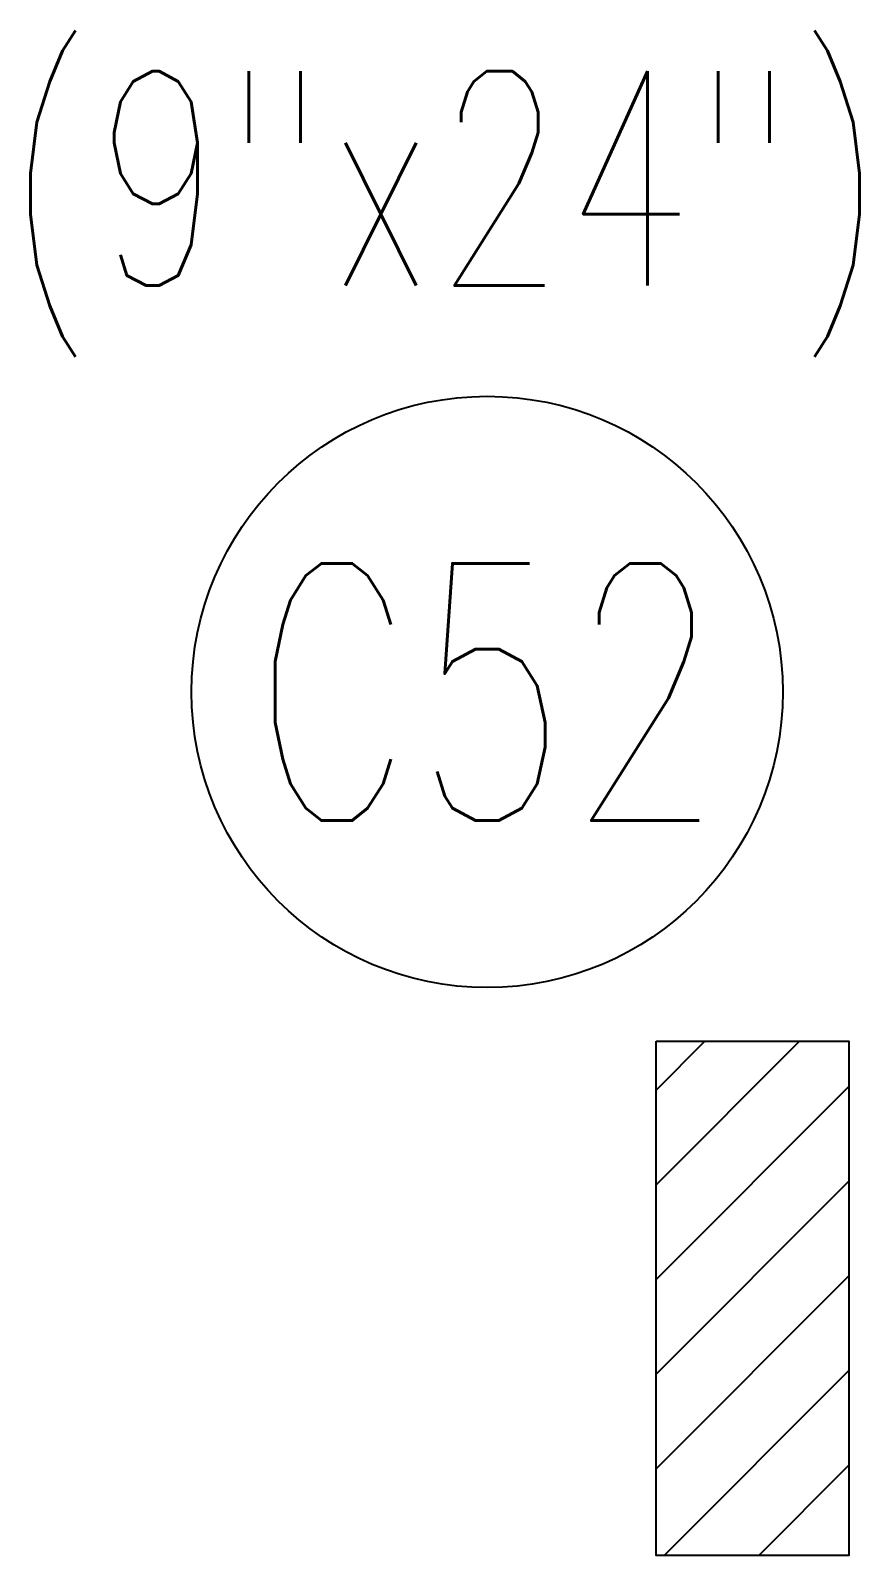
# Model space of a CAD drawing. Header units: inches. Extents: x 61991 to 161106, y 29687 to 64402.
# Drawn here: x 74165.4 to 74204.1, y 39641 to 39712.2 of the extents above; entities that cross this region are included whole.
import ezdxf
from ezdxf.enums import TextEntityAlignment as Align

# ---------------------------------------------------------------- set-up
doc = ezdxf.new("R2010")
doc.units = ezdxf.units.IN
doc.header["$MEASUREMENT"] = 0
for name, color, linetype in [('CIR', 9, 'Continuous'), ('COLUMN', 1, 'Continuous'), ('HACTH', 8, 'Continuous')]:
    doc.layers.add(name, color=color, linetype=linetype)
doc.layers.add('COLUMN SIZES', color=3, linetype='Continuous', lineweight=25)
doc.layers.add('S-COL TEXT', color=2, linetype='Continuous', lineweight=15)
doc.styles.add('ROMANS', font='R.SHX', dxfattribs={"width": 0.7})

msp = doc.modelspace()

# ---------------------------------------------------------------- hatches: boundary and pattern name
at = {"layer": 'HACTH'}
h = msp.add_hatch(dxfattribs=at)
h.set_pattern_fill('ANSI31', color=256, scale=25)
h.set_pattern_definition([(45, (-1867843.4328, 518183.8486), (-2.209708691, 2.209708691), [])])
h.paths.add_polyline_path([(74194.55873, 39665.02049), (74203.55873, 39665.02049), (74203.55873, 39641.02049), (74194.55873, 39641.02049)])

# ---------------------------------------------------------------- linework, layer by layer
at = {"layer": 'CIR', "color": 8, "linetype": 'Continuous'}
msp.add_circle((74186.67253, 39681.32514), 13.7989, dxfattribs=at)
at = {"layer": 'COLUMN'}
msp.add_lwpolyline([(74194.55873, 39665.02049), (74203.55873, 39665.02049), (74203.55873, 39641.02049), (74194.55873, 39641.02049)], close=True, dxfattribs=at)

# ---------------------------------------------------------------- texts
at = {"layer": 'COLUMN SIZES', "linetype": 'Continuous', "style": 'ROMANS', "width": 0.7}
msp.add_text('(9"x24")', height=10, dxfattribs=at).set_placement((74184.70322, 39705.29244), align=Align.MIDDLE_CENTER)
at = {"layer": 'S-COL TEXT', "linetype": 'Continuous', "style": 'ROMANS', "width": 0.7}
msp.add_text('C52', height=12, dxfattribs=at).set_placement((74186.67253, 39681.32514), align=Align.MIDDLE_CENTER)

doc.saveas('drawing.dxf')
